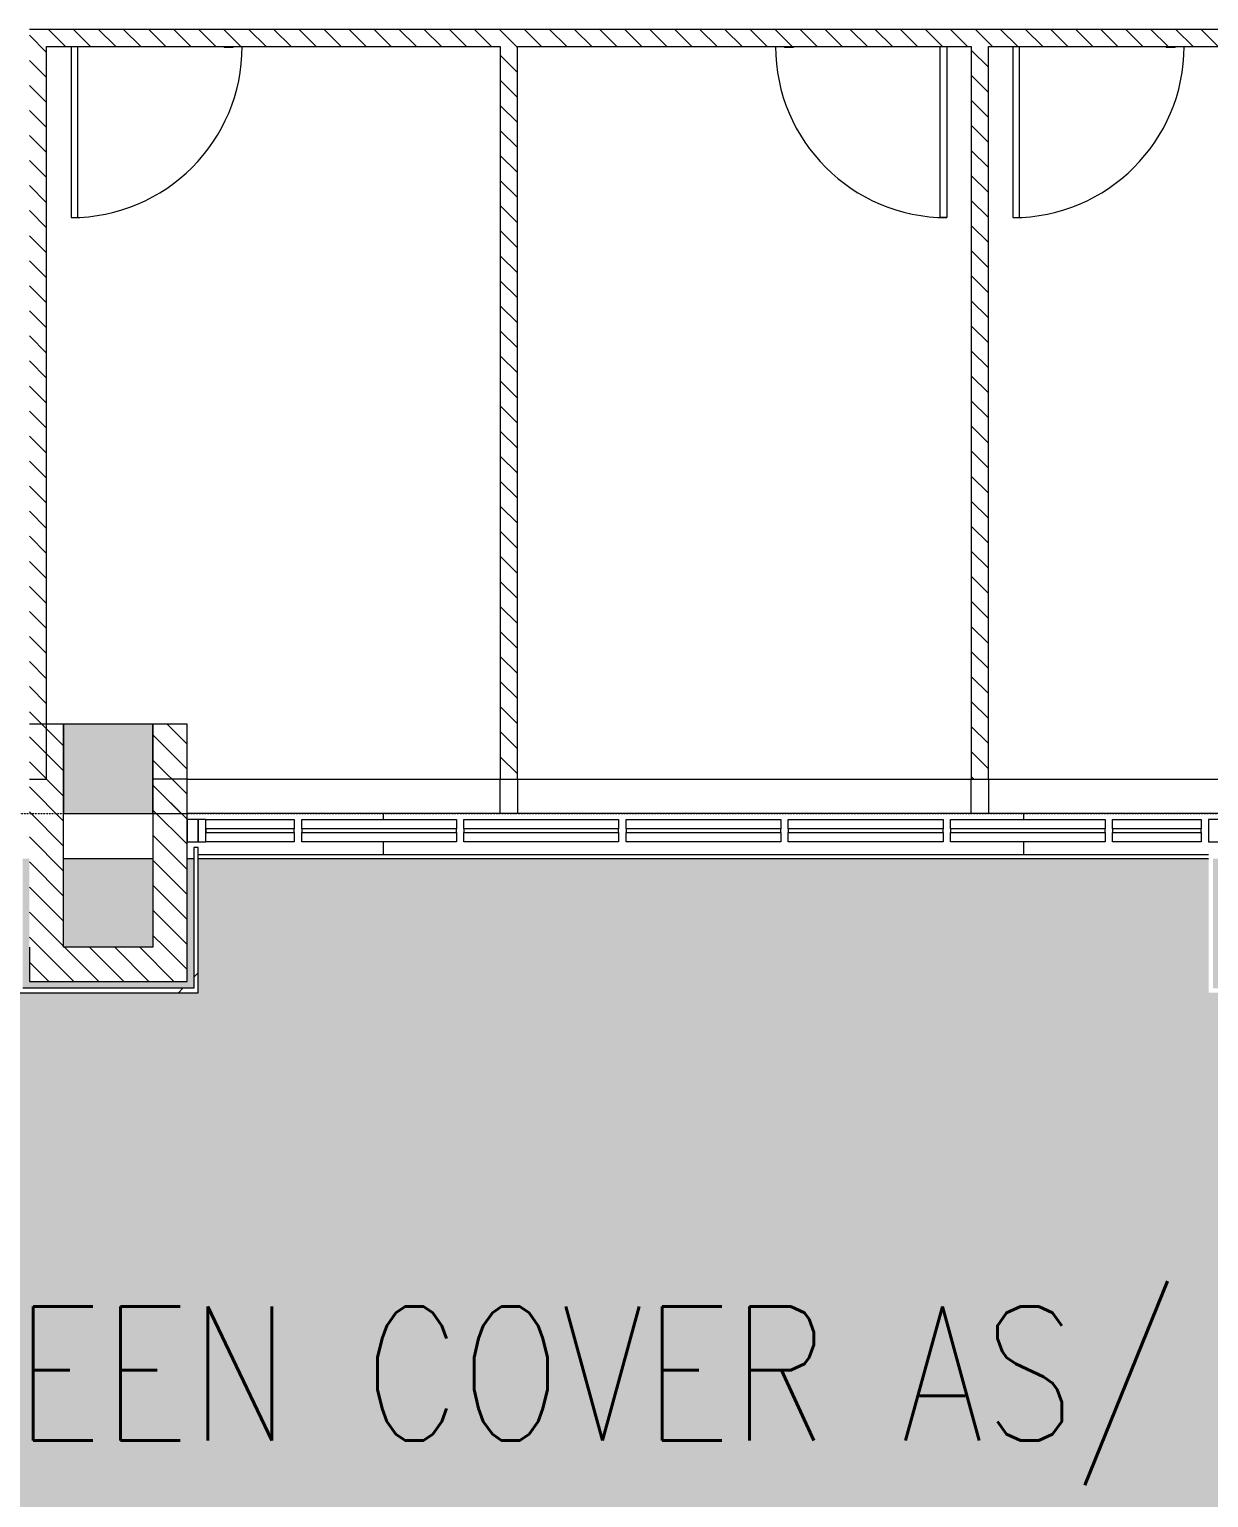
# Model space of a CAD drawing. Header units: millimetres. Extents: x -106145 to 154907, y -84585 to 152038.
# Drawn here: x 40859 to 48784, y -18864 to -8995 of the extents above; entities that cross this region are included whole.
import ezdxf

# ---------------------------------------------------------------- set-up
doc = ezdxf.new("R2010")
doc.units = ezdxf.units.MM
doc.linetypes.add('Cut Out Line _2_', pattern=[2, 1, -1])
for name, color, linetype, lineweight in [('A-DETL', 90, 'Continuous', 5), ('A-DETL-MBND', 5, 'Continuous', 5), ('A-DOOR', 31, 'Continuous', 5), ('A-FLOR', 192, 'Continuous', 5), ('A-FLOR-PATT', 8, 'Continuous', 5), ('A-GLAZ', 151, 'Continuous', 5), ('A-GLAZ-CURT', 52, 'Continuous', 5), ('A-GLAZ-CWMG', 51, 'Continuous', 5), ('A-WALL', 113, 'Continuous', 5), ('A-WALL-PATT', 111, 'Continuous', 5), ('G-ANNO-TEXT', 231, 'Continuous', 9), ('S-COLS', 52, 'Continuous', 5)]:
    doc.layers.add(name, color=color, linetype=linetype, lineweight=lineweight)
doc.styles.add('RomanS_1', font='romans__.ttf', dxfattribs={"width": 0.8, "height": 900})
pattern_1 = [(315, (0, 0), (84.18955, 84.18955), [])]
pattern_2 = [(45, (0, 0), (-754.342, 754.342), []), (45, (0, 1143), (-754.342, 754.342), [])]

# ---------------------------------------------------------------- blocks, each defined once
blk = doc.blocks.new('M_Door-Passage-Small Slit Vision Panel_Type B - 1_25_Type B-13938695-Site Plan')
at = {"layer": 'A-DOOR', "color": 121, "lineweight": 9}
for p, q in [((575, 1213.85), (530, 1213.85)), ((530, 1213.85), (530, 63.85)), ((575, 63.85), (575, 1213.85))]:
    blk.add_line(p, q, dxfattribs=at)
at = {"layer": 'A-DOOR', "color": 41}
for p, q in [((-514.125, 71.85), (-514.125, 63.85)), ((-514.125, 71.85), (-454.125, 71.85)), ((-454.125, 63.85), (-454.125, 71.85))]:
    blk.add_line(p, q, dxfattribs=at)
blk.add_arc((575, 63.85), 1150, 90, 180, dxfattribs=at)
blk = doc.blocks.new('M_Door-Passage-Small Slit Vision Panel_Type B - 1_25_Type B-13938696-Site Plan')
at = {"layer": 'A-DOOR', "color": 41}
for p, q in [((-514.125, -63.85), (-514.125, -71.85)), ((-454.125, -71.85), (-514.125, -71.85)), ((-454.125, -71.85), (-454.125, -63.85))]:
    blk.add_line(p, q, dxfattribs=at)
at = {"layer": 'A-DOOR', "color": 121, "lineweight": 9}
for p, q in [((530, -1213.85), (530, -63.85)), ((575, -63.85), (575, -1213.85)), ((575, -1213.85), (530, -1213.85))]:
    blk.add_line(p, q, dxfattribs=at)
at = {"layer": 'A-DOOR', "color": 41}
blk.add_arc((575, -63.85), 1150, 180, 270, dxfattribs=at)
blk = doc.blocks.new('glazing frame - glazing frame-10192841-Site Plan')
at = {"layer": 'A-GLAZ', "color": 53, "lineweight": 18}
for p, q in [((41993.7, -18304.9), (41918.7, -18304.9)), ((41918.7, -18304.9), (41918.7, -18454.9)), ((41993.7, -18454.9), (41993.7, -18304.9)), ((48858.7, -18304.9), (48783.7, -18304.9)), ((48783.7, -18304.9), (48783.7, -18454.9)), ((48858.7, -18454.9), (48858.7, -18304.9)), ((41918.7, -18454.9), (41993.7, -18454.9)), ((48783.7, -18454.9), (48858.7, -18454.9))]:
    blk.add_line(p, q, dxfattribs=at)
blk = doc.blocks.new('System Panel - Glazed-10196115-Site Plan')
at = {"layer": 'A-GLAZ-CURT', "color": 133, "lineweight": 9}
for p, q in [((297.5, 12.5), (-297.5, 12.5)), ((-297.5, 12.5), (-297.5, -12.5)), ((297.5, -12.5), (297.5, 12.5)), ((-297.5, -12.5), (297.5, -12.5))]:
    blk.add_line(p, q, dxfattribs=at)
blk = doc.blocks.new('System Panel - Glazed-10195712-Site Plan')
at = {"layer": 'A-GLAZ-CURT', "color": 133, "lineweight": 9}
for p, q in [((520, 12.5), (-520, 12.5)), ((-520, 12.5), (-520, -12.5)), ((520, -12.5), (520, 12.5)), ((-520, -12.5), (520, -12.5))]:
    blk.add_line(p, q, dxfattribs=at)
blk = doc.blocks.new('System Panel - Glazed-10195976-Site Plan')
at = {"layer": 'A-GLAZ-CURT', "color": 133, "lineweight": 9}
for p, q in [((297.5, 12.5), (-297.5, 12.5)), ((-297.5, 12.5), (-297.5, -12.5)), ((297.5, -12.5), (297.5, 12.5)), ((-297.5, -12.5), (297.5, -12.5))]:
    blk.add_line(p, q, dxfattribs=at)
blk = doc.blocks.new('Rectangular Mullion - 50 x 150mm-10195974-Site Plan')
at = {"layer": 'A-GLAZ-CWMG', "color": 253}
for p, q in [((42043.7, -14305), (42638.7, -14305)), ((42638.7, -14305), (42638.7, -14367.5)), ((42638.7, -14392.5), (42638.7, -14455)), ((42638.7, -14455), (42043.7, -14455))]:
    blk.add_line(p, q, dxfattribs=at)
blk = doc.blocks.new('Rectangular Mullion - 50 x 150mm-V70-Site Plan')
at = {"layer": 'A-GLAZ-CWMG', "color": 253}
for p, q in [((42688.7, -14367.5), (42688.7, -14305)), ((42688.7, -14305), (43728.7, -14305)), ((43728.7, -14305), (43728.7, -14367.5)), ((42688.7, -14455), (42688.7, -14392.5)), ((43728.7, -14392.5), (43728.7, -14455)), ((43728.7, -14455), (42688.7, -14455))]:
    blk.add_line(p, q, dxfattribs=at)
blk = doc.blocks.new('Rectangular Mullion - 50 x 150mm-V71-Site Plan')
at = {"layer": 'A-GLAZ-CWMG', "color": 253}
for p, q in [((48138.7, -14367.5), (48138.7, -14305)), ((48138.7, -14305), (48733.7, -14305)), ((48733.7, -14305), (48733.7, -14367.5)), ((48138.7, -14455), (48138.7, -14392.5)), ((48733.7, -14392.5), (48733.7, -14455)), ((48733.7, -14455), (48138.7, -14455))]:
    blk.add_line(p, q, dxfattribs=at)
blk = doc.blocks.new('Rectangular Mullion - 50 x 150mm-10192813-Site Plan')
at = {"layer": 'A-GLAZ-CWMG', "color": 53, "lineweight": 18}
for p, q in [((0, 75), (-50, 75)), ((-50, 75), (-50, -75)), ((0, -75), (0, 75)), ((-50, -75), (0, -75))]:
    blk.add_line(p, q, dxfattribs=at)
blk = doc.blocks.new('MM-HOSPITAL A _ B BLOCK-2022_11_05_CENTRAL_rvt-1-Site Plan')
at = {"layer": 'A-WALL-PATT'}
h = blk.add_hatch(dxfattribs=at)
h.set_pattern_fill('FP_19', color=90, style=0, pattern_type=2)
h.set_pattern_definition(pattern_1)
h.paths.add_polyline_path([(40973.7, -14035), (40973.7, -8995), (40858.7, -8995), (40858.7, -14035)], flags=0)
h = blk.add_hatch(dxfattribs=at)
h.set_pattern_fill('FP_19', color=90, style=0, pattern_type=2)
h.set_pattern_definition(pattern_1)
h.paths.add_polyline_path([(52288.7, -9110), (52346.2, -9110), (52346.2, -8995), (40973.7, -8995), (40973.7, -9110), (50468.7, -9110)], flags=0)
h = blk.add_hatch(dxfattribs=at)
h.set_pattern_fill('FP_19', color=90, style=0, pattern_type=2)
h.set_pattern_definition(pattern_1)
h.paths.add_polyline_path([(44023.7, -14035), (44138.7, -14035), (44138.7, -9110), (44023.7, -9110), (44023.7, -13915.6)], flags=0)
h = blk.add_hatch(dxfattribs=at)
h.set_pattern_fill('FP_19', color=90, style=0, pattern_type=2)
h.set_pattern_definition(pattern_1)
h.paths.add_polyline_path([(47188.7, -14035), (47303.7, -14035), (47303.7, -9110), (47188.7, -9110), (47188.7, -13915.6)], flags=0)
h = blk.add_hatch(dxfattribs=at)
h.set_pattern_fill('FP_19', color=90, style=0, pattern_type=2)
h.set_pattern_definition(pattern_1)
h.paths.add_polyline_path([(41088.7, -15165), (41088.7, -13665), (40858.7, -13665), (40858.7, -15165)], flags=0)
h = blk.add_hatch(dxfattribs=at)
h.set_pattern_fill('FP_19', color=90, style=0, pattern_type=2)
h.set_pattern_definition(pattern_1)
h.paths.add_polyline_path([(41814.9, -15165), (41918.7, -15165), (41918.7, -13665), (41688.7, -13665), (41688.7, -15165)], flags=0)
h = blk.add_hatch(dxfattribs=at)
h.set_pattern_fill('FP_19', color=90, style=0, pattern_type=2)
h.set_pattern_definition(pattern_1)
h.paths.add_polyline_path([(41814.9, -14265), (41918.7, -14264.9), (41918.7, -14035), (41688.7, -14035), (41688.7, -14265)], flags=0)
h = blk.add_hatch(dxfattribs=at)
h.set_pattern_fill('FP_20', color=41, style=0, pattern_type=2)
h.set_pattern_definition(pattern_2)
h.paths.add_polyline_path([(41993.7, -15470), (41993.7, -14495), (41963.7, -14495), (41963.7, -15470)], flags=0)
h = blk.add_hatch(dxfattribs=at)
h.set_pattern_fill('FP_19', color=90, style=0, pattern_type=2)
h.set_pattern_definition(pattern_1)
h.paths.add_polyline_path([(41814.9, -15395), (41918.7, -15395), (41918.7, -15165), (40858.7, -15165), (40858.7, -15395)], flags=0)
h = blk.add_hatch(dxfattribs=at)
h.set_pattern_fill('FP_20', color=41, style=0, pattern_type=2)
h.set_pattern_definition(pattern_2)
h.paths.add_polyline_path([(41814.9, -15470), (41963.7, -15470), (41963.7, -15440), (40783.7, -15440), (40783.7, -15470)], flags=0)
at = {"layer": 'S-COLS'}
blk.add_hatch(color=256, dxfattribs=at).paths.add_polyline_path([(41688.7, -14264.9), (41688.7, -13664.9), (41088.7, -13664.9), (41088.7, -14264.9)], flags=0)
at = {"layer": 'A-DETL-MBND', "color": 253}
for p, q in [((43238.8, -14305), (43238.8, -14265)), ((47538.8, -14265), (47538.8, -14305)), ((43238.8, -14540), (43238.8, -14455)), ((47538.8, -14455), (47538.8, -14540))]:
    blk.add_line(p, q, dxfattribs=at)
at = {"layer": 'A-WALL', "color": 61, "lineweight": 18}
for p, q in [((40973.7, -8995), (40858.7, -8995)), ((52346.2, -8995), (40973.7, -8995)), ((40973.7, -14035), (40973.7, -9110)), ((40973.7, -9110), (44023.7, -9110)), ((44023.7, -9110), (44023.7, -14035)), ((44138.7, -9110), (47188.7, -9110)), ((44138.7, -14035), (44138.7, -9110)), ((47188.7, -9110), (47188.7, -14035)), ((47303.7, -9110), (50353.7, -9110)), ((47303.7, -14035), (47303.7, -9110)), ((41088.7, -13665), (40858.7, -13665)), ((41088.7, -14264.9), (41088.7, -13665)), ((41918.7, -13665), (41688.7, -13665)), ((41688.7, -13665), (41688.7, -14264.9)), ((41918.7, -14264.9), (41918.7, -13665)), ((40858.7, -14035), (40973.7, -14035)), ((41918.7, -14035), (41688.7, -14035)), ((41918.7, -14264.9), (41918.7, -14035)), ((44023.7, -14035), (44138.7, -14035)), ((47188.7, -14035), (47303.7, -14035))]:
    blk.add_line(p, q, dxfattribs=at)
at = {"layer": 'A-WALL', "color": 41}
for p, q in [((41688.7, -14035), (41688.7, -14264.9)), ((41918.7, -14035), (44023.7, -14035)), ((44023.7, -14264.9), (44023.7, -14035)), ((44138.7, -14035), (47188.7, -14035)), ((44138.7, -14035), (44138.7, -14264.9)), ((47188.7, -14264.9), (47188.7, -14035)), ((47303.7, -14035), (48858.7, -14035)), ((47303.7, -14035), (47303.7, -14264.9)), ((47303.7, -14265), (47188.7, -14265))]:
    blk.add_line(p, q, dxfattribs=at)
at = {"layer": 'A-WALL', "color": 53, "lineweight": 18}
for p, q in [((41088.7, -15165), (41088.7, -14264.9)), ((41688.7, -14264.9), (41688.7, -15165)), ((41688.7, -14265), (41918.7, -14265)), ((41918.7, -15165), (41918.7, -14264.9)), ((41993.7, -14495), (41963.7, -14495)), ((41963.7, -14495), (41963.7, -15440)), ((41993.7, -15470), (41993.7, -14495)), ((40858.7, -15165), (40858.7, -15395)), ((41688.7, -15165), (41088.7, -15165)), ((41918.7, -15395), (41918.7, -15165)), ((40858.7, -15395), (41918.7, -15395)), ((40783.7, -15470), (41963.7, -15470)), ((41963.7, -15440), (40813.7, -15440)), ((41963.7, -15470), (41993.7, -15470))]:
    blk.add_line(p, q, dxfattribs=at)
at = {"layer": 'A-WALL', "color": 253}
for p, q in [((44023.7, -14265), (41918.7, -14265)), ((44138.7, -14265), (44023.7, -14265)), ((47188.7, -14265), (44138.7, -14265)), ((48858.7, -14265), (47303.7, -14265)), ((41993.7, -14540), (48783.7, -14540)), ((48783.7, -14570), (41993.7, -14570))]:
    blk.add_line(p, q, dxfattribs=at)
at = {"layer": 'S-COLS', "color": 41}
for p, q in [((41688.7, -13664.9), (41088.7, -13664.9)), ((41088.7, -13664.9), (41088.7, -14264.9)), ((41688.7, -14035), (41688.7, -13664.9)), ((41688.7, -14264.9), (41688.7, -14035)), ((41088.7, -14264.9), (41688.7, -14264.9))]:
    blk.add_line(p, q, dxfattribs=at)
at = {"color": 253, "lineweight": 5, "rotation": 180}
for name, p in [('M_Door-Passage-Small Slit Vision Panel_Type B - 1_25_Type B-13938695-Site Plan', (41713.7, -9046.1)), ('M_Door-Passage-Small Slit Vision Panel_Type B - 1_25_Type B-13938695-Site Plan', (48043.7, -9046.1)), ('Rectangular Mullion - 50 x 150mm-10192813-Site Plan', (41993.7, -14380))]:
    blk.add_blockref(name, p, dxfattribs=at)
at = {"color": 253, "lineweight": 5}
for name, p in [('M_Door-Passage-Small Slit Vision Panel_Type B - 1_25_Type B-13938696-Site Plan', (46448.7, -9046.1)), ('glazing frame - glazing frame-10192841-Site Plan', (0, 3999.9)), ('Rectangular Mullion - 50 x 150mm-10195974-Site Plan', (0, 0)), ('Rectangular Mullion - 50 x 150mm-V70-Site Plan', (0, 0)), ('Rectangular Mullion - 50 x 150mm-V70-Site Plan', (1090, 0)), ('Rectangular Mullion - 50 x 150mm-V70-Site Plan', (2180, 0)), ('Rectangular Mullion - 50 x 150mm-V70-Site Plan', (3270, 0)), ('Rectangular Mullion - 50 x 150mm-V70-Site Plan', (4360, 0)), ('Rectangular Mullion - 50 x 150mm-V71-Site Plan', (0, 0)), ('System Panel - Glazed-10196115-Site Plan', (42341.2, -14380)), ('System Panel - Glazed-10195712-Site Plan', (43208.7, -14380)), ('System Panel - Glazed-10195712-Site Plan', (44298.7, -14380)), ('System Panel - Glazed-10195712-Site Plan', (45388.7, -14380)), ('System Panel - Glazed-10195712-Site Plan', (46478.7, -14380)), ('System Panel - Glazed-10195712-Site Plan', (47568.7, -14380)), ('System Panel - Glazed-10195976-Site Plan', (48436.2, -14380))]:
    blk.add_blockref(name, p, dxfattribs=at)

msp = doc.modelspace()

# ---------------------------------------------------------------- block references
at = {"lineweight": 5}
msp.add_blockref('MM-HOSPITAL A _ B BLOCK-2022_11_05_CENTRAL_rvt-1-Site Plan', (0, 0), dxfattribs=at)

# ---------------------------------------------------------------- texts
at = {"layer": 'G-ANNO-TEXT', "color": 7, "insert": (39465.15, -17579.6), "char_height": 900, "width": 13891.641, "attachment_point": 1, "style": 'RomanS_1'}
msp.add_mtext('GREEN COVER AS/ ', dxfattribs=at)

# ---------------------------------------------------------------- next in the draw order: hatches: boundary and pattern name
at = {"layer": 'A-FLOR-PATT', "true_color": 0x58ba48, "transparency": 33554653}
h = msp.add_hatch(color=85, dxfattribs=at)
h.paths.add_polyline_path([(43902.29, -23096.36), (44250.47, -23089.87), (44598.2, -23071.26), (44965.48, -23038.03), (45290.68, -22997.8), (45634.58, -22943.03), (45976.37, -22876.32), (46315.62, -22797.75), (46651.94, -22707.41), (47065.87, -22577.5), (47314.11, -22491.9), (47639.17, -22366.98), (47959.68, -22230.83), (48275.26, -22083.59), (48585.52, -21925.46), (48890.09, -21756.62), (55238.75, -18091.22), (55281.58, -18061.22), (55318.56, -18024.25), (55348.56, -17981.41), (55370.66, -17934.02), (55384.19, -17883.5), (55388.75, -17831.41), (55388.75, -15470), (54133.76, -15470), (54133.76, -14569.99), (49993.75, -14569.99), (49993.75, -15470), (48783.75, -15470), (48783.75, -14569.99), (41993.75, -14569.99), (41993.75, -15470), (40783.75, -15470), (40783.75, -14569.99), (36577.8, -14569.99), (36577.8, -18624.43), (36584.06, -18782.62), (36602.82, -18939.82), (36633.96, -19095.05), (36677.27, -19247.33), (36732.49, -19395.7), (36799.28, -19539.24), (36877.21, -19677.05), (36965.8, -19808.26), (37064.48, -19932.06), (37172.66, -20047.66), (37289.63, -20154.34), (37414.68, -20251.44), (37547.01, -20338.34), (37712.92, -20426.7), (37830.19, -20479.44), (38664.3, -20826.49), (39205.77, -21060.54), (39886.14, -21368.13), (40561.31, -21686.96), (41278.12, -22041.1), (41895.32, -22358.01), (42553.79, -22710.05), (43206.32, -23072.96), (43554.1, -23090.72)], flags=0)
h.paths.add_polyline_path([(41918.75, -15440), (41963.75, -15440), (41963.75, -14569.99), (41918.75, -14569.99), (41918.75, -15395), (40858.75, -15395), (40858.75, -14569.99), (40813.75, -14569.99), (40813.75, -15440), (41814.89, -15440)], flags=0)
h.paths.add_polyline_path([(55388.75, -15440), (55388.75, -15395), (54208.76, -15395), (54208.74, -14569.99), (54163.76, -14569.99), (54163.76, -15440), (55351.69, -15440)], flags=0)
h.paths.add_polyline_path([(49688.75, -15440), (49963.75, -15440), (49963.75, -14569.99), (49918.75, -14569.99), (49918.75, -15395), (48858.75, -15395), (48858.75, -14569.99), (48813.75, -14569.99), (48813.75, -15440), (49166.27, -15440)], flags=0)
h.paths.add_polyline_path([(54438.76, -15165), (55388.75, -15165), (55388.75, -14569.99), (54438.75, -14569.99)], flags=0)
h.paths.add_polyline_path([(41688.75, -15165), (41688.75, -14569.99), (41088.75, -14569.99), (41088.75, -15164.99)], flags=0)
h.paths.add_polyline_path([(49166.27, -15165), (49688.75, -15165), (49688.75, -14569.99), (49088.75, -14569.99), (49088.75, -15164.99)], flags=0)

# ---------------------------------------------------------------- next in the draw order: linework, layer by layer
at = {"layer": 'A-DETL', "linetype": 'Cut Out Line _2_'}
msp.add_line((-14611.25, -14264.95), (57388.75, -14264.95), dxfattribs=at)
at = {"layer": 'A-FLOR'}
for p, q in [((41688.75, -14569.99), (41088.75, -14569.99)), ((41963.75, -14569.99), (41918.75, -14569.99))]:
    msp.add_line(p, q, dxfattribs=at)

doc.saveas('drawing.dxf')
